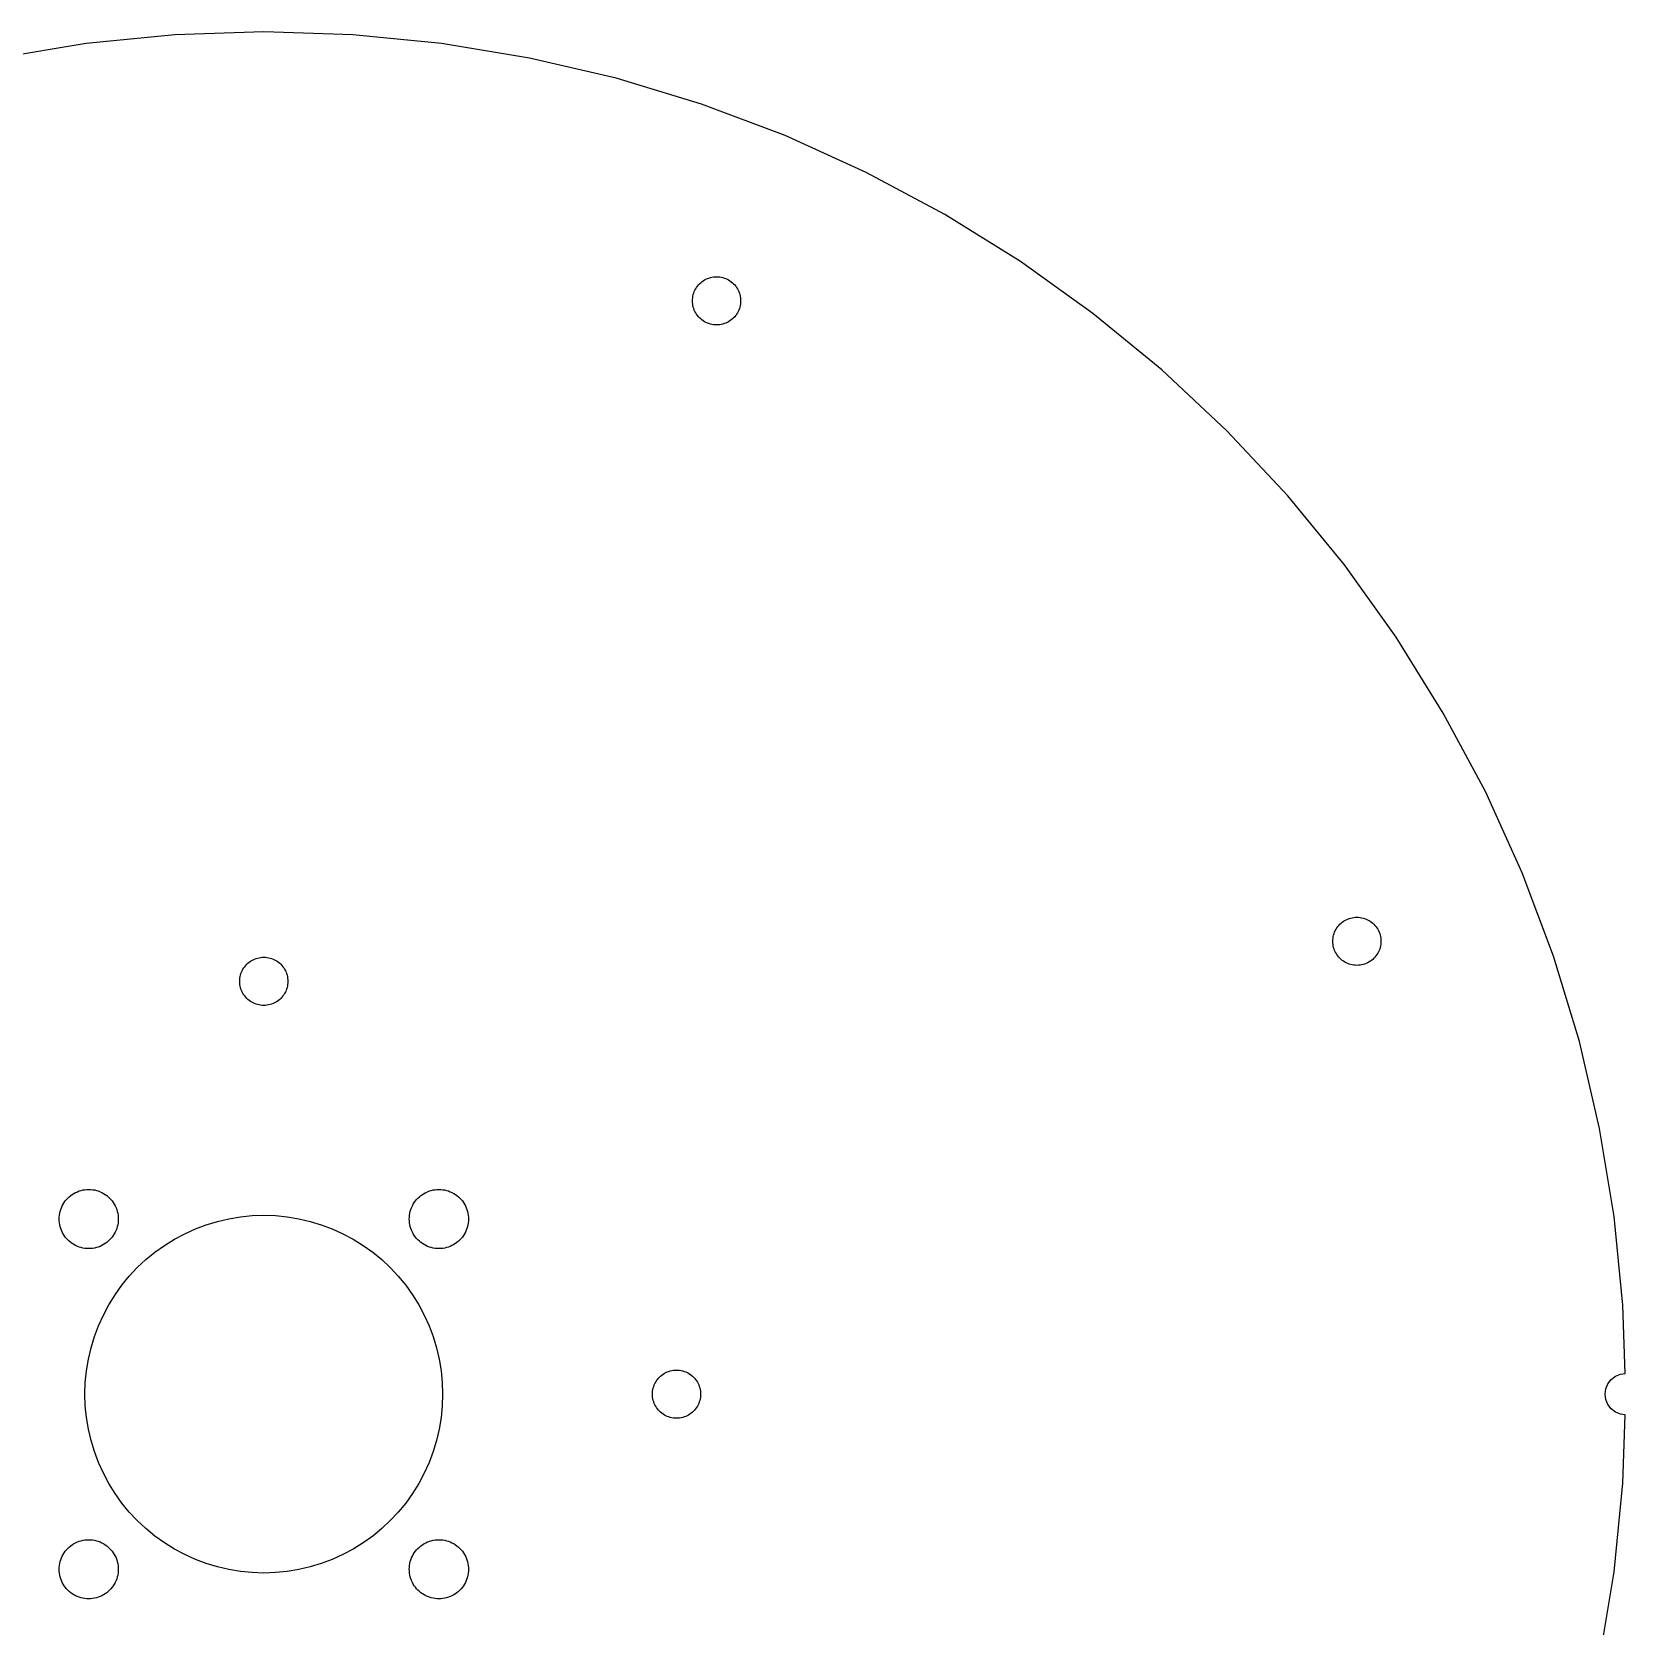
# Model space of a CAD drawing. Header units: metres. Extents: x -99 to 99, y -99 to 99.
# Drawn here: x -16.9 to 99, y -16.9 to 99 of the extents above; entities that cross this region are included whole.
import ezdxf

# ---------------------------------------------------------------- set-up
doc = ezdxf.new("R2010")
doc.units = ezdxf.units.M

msp = doc.modelspace()

# ---------------------------------------------------------------- linework, layer by layer
for p, q in [((-6.4749, 98.788), (-12.9221, 98.153)), ((0, 99), (-6.4749, 98.788)), ((6.4749, 98.788), (0, 99)), ((12.9221, 98.153), (6.4749, 98.788)), ((-12.9221, 98.153), (-19.3139, 97.0977)), ((19.3139, 97.0977), (12.9221, 98.153)), ((25.6231, 95.6266), (19.3139, 97.0977)), ((31.8225, 93.7461), (25.6231, 95.6266)), ((37.8857, 91.4641), (31.8225, 93.7461)), ((43.7866, 88.7904), (37.8857, 91.4641)), ((49.5, 85.7365), (43.7866, 88.7904)), ((55.0014, 82.3155), (49.5, 85.7365)), ((60.2674, 78.542), (55.0014, 82.3155)), ((32.2411, 81.0704), (32.3483, 81.1108)), ((32.3483, 81.1108), (32.4578, 81.144)), ((32.4578, 81.144), (32.5694, 81.17)), ((32.5694, 81.17), (32.6823, 81.1887)), ((32.6823, 81.1887), (32.7963, 81.1999)), ((32.7963, 81.1999), (32.9108, 81.2036)), ((32.9108, 81.2036), (33.0252, 81.1999)), ((33.0252, 81.1999), (33.1392, 81.1887)), ((33.1392, 81.1887), (33.2522, 81.17)), ((33.2522, 81.17), (33.3637, 81.144)), ((33.3637, 81.144), (33.4733, 81.1108)), ((33.4733, 81.1108), (33.5805, 81.0704)), ((31.2204, 79.9066), (31.2536, 80.0161)), ((31.2536, 80.0161), (31.294, 80.1233)), ((31.294, 80.1233), (31.3412, 80.2276)), ((31.3412, 80.2276), (31.3952, 80.3286)), ((31.3952, 80.3286), (31.4557, 80.4259)), ((31.4557, 80.4259), (31.5224, 80.519)), ((31.5224, 80.519), (31.595, 80.6075)), ((31.595, 80.6075), (31.6733, 80.6911)), ((31.6733, 80.6911), (31.7569, 80.7693)), ((31.7569, 80.7693), (31.8454, 80.842)), ((31.8454, 80.842), (31.9385, 80.9087)), ((31.9385, 80.9087), (32.0358, 80.9692)), ((32.0358, 80.9692), (32.1368, 81.0232)), ((32.1368, 81.0232), (32.2411, 81.0704)), ((33.5805, 81.0704), (33.6848, 81.0232)), ((33.6848, 81.0232), (33.7858, 80.9692)), ((33.7858, 80.9692), (33.883, 80.9087)), ((33.883, 80.9087), (33.9761, 80.842)), ((33.9761, 80.842), (34.0646, 80.7693)), ((34.0646, 80.7693), (34.1482, 80.6911)), ((34.1482, 80.6911), (34.2265, 80.6075)), ((34.2265, 80.6075), (34.2991, 80.519)), ((34.2991, 80.519), (34.3658, 80.4259)), ((34.3658, 80.4259), (34.4263, 80.3286)), ((34.4263, 80.3286), (34.4803, 80.2276)), ((34.4803, 80.2276), (34.5276, 80.1233)), ((34.5276, 80.1233), (34.5679, 80.0161)), ((34.5679, 80.0161), (34.6011, 79.9066)), ((31.1608, 79.4536), (31.1645, 79.5681)), ((31.1645, 79.3392), (31.1608, 79.4536)), ((31.1645, 79.5681), (31.1757, 79.6821)), ((31.1757, 79.2252), (31.1645, 79.3392)), ((31.1757, 79.6821), (31.1944, 79.795)), ((31.1944, 79.1122), (31.1757, 79.2252)), ((31.1944, 79.795), (31.2204, 79.9066)), ((31.2204, 79.0007), (31.1944, 79.1122)), ((31.2536, 78.8911), (31.2204, 79.0007)), ((31.294, 78.7839), (31.2536, 78.8911)), ((31.3412, 78.6796), (31.294, 78.7839)), ((34.5276, 78.7839), (34.4803, 78.6796)), ((34.5679, 78.8911), (34.5276, 78.7839)), ((34.6011, 79.0007), (34.5679, 78.8911)), ((34.6011, 79.9066), (34.6271, 79.795)), ((34.6271, 79.1122), (34.6011, 79.0007)), ((34.6271, 79.795), (34.6458, 79.6821)), ((34.6458, 79.2252), (34.6271, 79.1122)), ((34.6458, 79.6821), (34.657, 79.5681)), ((34.657, 79.3392), (34.6458, 79.2252)), ((34.657, 79.5681), (34.6608, 79.4536)), ((34.6608, 79.4536), (34.657, 79.3392)), ((31.3952, 78.5786), (31.3412, 78.6796)), ((31.4557, 78.4814), (31.3952, 78.5786)), ((31.5224, 78.3883), (31.4557, 78.4814)), ((31.595, 78.2998), (31.5224, 78.3883)), ((31.6733, 78.2162), (31.595, 78.2998)), ((31.7569, 78.1379), (31.6733, 78.2162)), ((31.8454, 78.0653), (31.7569, 78.1379)), ((31.9385, 77.9986), (31.8454, 78.0653)), ((32.0358, 77.9381), (31.9385, 77.9986)), ((32.1368, 77.8841), (32.0358, 77.9381)), ((32.2411, 77.8368), (32.1368, 77.8841)), ((32.3483, 77.7965), (32.2411, 77.8368)), ((32.4578, 77.7633), (32.3483, 77.7965)), ((32.5694, 77.7373), (32.4578, 77.7633)), ((32.6823, 77.7186), (32.5694, 77.7373)), ((32.7963, 77.7074), (32.6823, 77.7186)), ((32.9108, 77.7036), (32.7963, 77.7074)), ((33.0252, 77.7074), (32.9108, 77.7036)), ((33.1392, 77.7186), (33.0252, 77.7074)), ((33.2522, 77.7373), (33.1392, 77.7186)), ((33.3637, 77.7633), (33.2522, 77.7373)), ((33.4733, 77.7965), (33.3637, 77.7633)), ((33.5805, 77.8368), (33.4733, 77.7965)), ((33.6848, 77.8841), (33.5805, 77.8368)), ((33.7858, 77.9381), (33.6848, 77.8841)), ((33.883, 77.9986), (33.7858, 77.9381)), ((33.9761, 78.0653), (33.883, 77.9986)), ((34.0646, 78.1379), (33.9761, 78.0653)), ((34.1482, 78.2162), (34.0646, 78.1379)), ((34.2265, 78.2998), (34.1482, 78.2162)), ((34.2991, 78.3883), (34.2265, 78.2998)), ((34.3658, 78.4814), (34.2991, 78.3883)), ((34.4263, 78.5786), (34.3658, 78.4814)), ((34.4803, 78.6796), (34.4263, 78.5786)), ((65.2752, 74.4321), (60.2674, 78.542)), ((70.0036, 70.0036), (65.2752, 74.4321)), ((74.4321, 65.2752), (70.0036, 70.0036)), ((78.542, 60.2674), (74.4321, 65.2752)), ((82.3155, 55.0014), (78.542, 60.2674)), ((85.7365, 49.5), (82.3155, 55.0014)), ((88.7904, 43.7866), (85.7365, 49.5)), ((91.4641, 37.8857), (88.7904, 43.7866)), ((93.7461, 31.8225), (91.4641, 37.8857)), ((77.8368, 33.5805), (77.8841, 33.6848)), ((77.8841, 33.6848), (77.9381, 33.7858)), ((77.9381, 33.7858), (77.9986, 33.883)), ((77.9986, 33.883), (78.0653, 33.9761)), ((78.0653, 33.9761), (78.1379, 34.0646)), ((78.1379, 34.0646), (78.2162, 34.1482)), ((78.2162, 34.1482), (78.2998, 34.2265)), ((78.2998, 34.2265), (78.3883, 34.2991)), ((78.3883, 34.2991), (78.4814, 34.3658)), ((78.4814, 34.3658), (78.5786, 34.4263)), ((78.5786, 34.4263), (78.6796, 34.4803)), ((78.6796, 34.4803), (78.7839, 34.5276)), ((78.7839, 34.5276), (78.8911, 34.5679)), ((78.8911, 34.5679), (79.0007, 34.6011)), ((79.0007, 34.6011), (79.1122, 34.6271)), ((79.1122, 34.6271), (79.2252, 34.6458)), ((79.2252, 34.6458), (79.3392, 34.657)), ((79.3392, 34.657), (79.4536, 34.6608)), ((79.4536, 34.6608), (79.5681, 34.657)), ((79.5681, 34.657), (79.6821, 34.6458)), ((79.6821, 34.6458), (79.795, 34.6271)), ((79.795, 34.6271), (79.9066, 34.6011)), ((79.9066, 34.6011), (80.0161, 34.5679)), ((80.0161, 34.5679), (80.1233, 34.5276)), ((80.1233, 34.5276), (80.2276, 34.4803)), ((80.2276, 34.4803), (80.3286, 34.4263)), ((80.3286, 34.4263), (80.4259, 34.3658)), ((80.4259, 34.3658), (80.519, 34.2991)), ((80.519, 34.2991), (80.6075, 34.2265)), ((80.6075, 34.2265), (80.6911, 34.1482)), ((80.6911, 34.1482), (80.7693, 34.0646)), ((80.7693, 34.0646), (80.842, 33.9761)), ((80.842, 33.9761), (80.9087, 33.883)), ((80.9087, 33.883), (80.9692, 33.7858)), ((80.9692, 33.7858), (81.0232, 33.6848)), ((81.0232, 33.6848), (81.0704, 33.5805)), ((77.7036, 32.9108), (77.7074, 33.0252)), ((77.7074, 32.7963), (77.7036, 32.9108)), ((77.7074, 33.0252), (77.7186, 33.1392)), ((77.7186, 32.6823), (77.7074, 32.7963)), ((77.7186, 33.1392), (77.7373, 33.2522)), ((77.7373, 32.5694), (77.7186, 32.6823)), ((77.7373, 33.2522), (77.7633, 33.3637)), ((77.7633, 32.4578), (77.7373, 32.5694)), ((77.7633, 33.3637), (77.7965, 33.4733)), ((77.7965, 32.3483), (77.7633, 32.4578)), ((77.7965, 33.4733), (77.8368, 33.5805)), ((81.0704, 33.5805), (81.1108, 33.4733)), ((81.1108, 33.4733), (81.144, 33.3637)), ((81.144, 32.4578), (81.1108, 32.3483)), ((81.144, 33.3637), (81.17, 33.2522)), ((81.17, 32.5694), (81.144, 32.4578)), ((81.17, 33.2522), (81.1887, 33.1392)), ((81.1887, 32.6823), (81.17, 32.5694)), ((81.1887, 33.1392), (81.1999, 33.0252)), ((81.1999, 32.7963), (81.1887, 32.6823)), ((81.1999, 33.0252), (81.2036, 32.9108)), ((81.2036, 32.9108), (81.1999, 32.7963)), ((-1.23743, 31.2374), (-1.15385, 31.3157)), ((-1.15385, 31.3157), (-1.06532, 31.3884)), ((-1.06532, 31.3884), (-0.972244, 31.4551)), ((-0.972244, 31.4551), (-0.875, 31.5155)), ((-0.875, 31.5155), (-0.774002, 31.5695)), ((-0.774002, 31.5695), (-0.669693, 31.6168)), ((-0.669693, 31.6168), (-0.562515, 31.6571)), ((-0.562515, 31.6571), (-0.452927, 31.6904)), ((-0.452927, 31.6904), (-0.3414, 31.7164)), ((-0.3414, 31.7164), (-0.228409, 31.735)), ((-0.228409, 31.735), (-0.114441, 31.7462)), ((-0.114441, 31.7462), (0, 31.75)), ((0, 31.75), (0.114441, 31.7462)), ((0.114441, 31.7462), (0.228409, 31.735)), ((0.228409, 31.735), (0.3414, 31.7164)), ((0.3414, 31.7164), (0.452927, 31.6904)), ((0.452927, 31.6904), (0.562515, 31.6571)), ((0.562515, 31.6571), (0.669693, 31.6168)), ((0.669693, 31.6168), (0.774002, 31.5695)), ((0.774002, 31.5695), (0.875, 31.5155)), ((0.875, 31.5155), (0.972244, 31.4551)), ((0.972244, 31.4551), (1.06532, 31.3884)), ((1.06532, 31.3884), (1.15385, 31.3157)), ((1.15385, 31.3157), (1.23743, 31.2374)), ((77.8368, 32.2411), (77.7965, 32.3483)), ((77.8841, 32.1368), (77.8368, 32.2411)), ((77.9381, 32.0358), (77.8841, 32.1368)), ((77.9986, 31.9385), (77.9381, 32.0358)), ((78.0653, 31.8454), (77.9986, 31.9385)), ((78.1379, 31.7569), (78.0653, 31.8454)), ((78.2162, 31.6733), (78.1379, 31.7569)), ((78.2998, 31.595), (78.2162, 31.6733)), ((78.3883, 31.5224), (78.2998, 31.595)), ((78.4814, 31.4557), (78.3883, 31.5224)), ((78.5786, 31.3952), (78.4814, 31.4557)), ((78.6796, 31.3412), (78.5786, 31.3952)), ((78.7839, 31.294), (78.6796, 31.3412)), ((78.8911, 31.2536), (78.7839, 31.294)), ((80.1233, 31.294), (80.0161, 31.2536)), ((80.2276, 31.3412), (80.1233, 31.294)), ((80.3286, 31.3952), (80.2276, 31.3412)), ((80.4259, 31.4557), (80.3286, 31.3952)), ((80.519, 31.5224), (80.4259, 31.4557)), ((80.6075, 31.595), (80.519, 31.5224)), ((80.6911, 31.6733), (80.6075, 31.595)), ((80.7693, 31.7569), (80.6911, 31.6733)), ((80.842, 31.8454), (80.7693, 31.7569)), ((80.9087, 31.9385), (80.842, 31.8454)), ((80.9692, 32.0358), (80.9087, 31.9385)), ((81.0232, 32.1368), (80.9692, 32.0358)), ((81.0704, 32.2411), (81.0232, 32.1368)), ((81.1108, 32.3483), (81.0704, 32.2411)), ((95.6266, 25.6231), (93.7461, 31.8225)), ((-1.74625, 30.1144), (-1.73502, 30.2284)), ((-1.73502, 30.2284), (-1.71637, 30.3414)), ((-1.71637, 30.3414), (-1.69037, 30.4529)), ((-1.69037, 30.4529), (-1.65712, 30.5625)), ((-1.65712, 30.5625), (-1.61678, 30.6697)), ((-1.61678, 30.6697), (-1.56952, 30.774)), ((-1.56952, 30.774), (-1.51553, 30.875)), ((-1.51553, 30.875), (-1.45506, 30.9722)), ((-1.45506, 30.9722), (-1.38837, 31.0653)), ((-1.38837, 31.0653), (-1.31572, 31.1539)), ((-1.31572, 31.1539), (-1.23743, 31.2374)), ((1.23743, 31.2374), (1.31572, 31.1539)), ((1.31572, 31.1539), (1.38837, 31.0653)), ((1.38837, 31.0653), (1.45506, 30.9722)), ((1.45506, 30.9722), (1.51553, 30.875)), ((1.51553, 30.875), (1.56952, 30.774)), ((1.56952, 30.774), (1.61678, 30.6697)), ((1.61678, 30.6697), (1.65712, 30.5625)), ((1.65712, 30.5625), (1.69037, 30.4529)), ((1.69037, 30.4529), (1.71637, 30.3414)), ((1.71637, 30.3414), (1.73502, 30.2284)), ((1.73502, 30.2284), (1.74625, 30.1144)), ((79.0007, 31.2204), (78.8911, 31.2536)), ((79.1122, 31.1944), (79.0007, 31.2204)), ((79.2252, 31.1757), (79.1122, 31.1944)), ((79.3392, 31.1645), (79.2252, 31.1757)), ((79.4536, 31.1608), (79.3392, 31.1645)), ((79.5681, 31.1645), (79.4536, 31.1608)), ((79.6821, 31.1757), (79.5681, 31.1645)), ((79.795, 31.1944), (79.6821, 31.1757)), ((79.9066, 31.2204), (79.795, 31.1944)), ((80.0161, 31.2536), (79.9066, 31.2204)), ((-1.75, 30), (-1.74625, 30.1144)), ((-1.74625, 29.8855), (-1.75, 30)), ((-1.73502, 29.7716), (-1.74625, 29.8855)), ((-1.71637, 29.6586), (-1.73502, 29.7716)), ((-1.69037, 29.5471), (-1.71637, 29.6586)), ((-1.65712, 29.4375), (-1.69037, 29.5471)), ((-1.61678, 29.3303), (-1.65712, 29.4375)), ((-1.56952, 29.226), (-1.61678, 29.3303)), ((-1.51553, 29.125), (-1.56952, 29.226)), ((-1.45506, 29.0277), (-1.51553, 29.125)), ((-1.38837, 28.9347), (-1.45506, 29.0277)), ((1.45506, 29.0277), (1.38837, 28.9347)), ((1.51553, 29.125), (1.45506, 29.0277)), ((1.56952, 29.226), (1.51553, 29.125)), ((1.61678, 29.3303), (1.56952, 29.226)), ((1.65712, 29.4375), (1.61678, 29.3303)), ((1.69037, 29.5471), (1.65712, 29.4375)), ((1.71637, 29.6586), (1.69037, 29.5471)), ((1.73502, 29.7716), (1.71637, 29.6586)), ((1.74625, 29.8855), (1.73502, 29.7716)), ((1.74625, 30.1144), (1.75, 30)), ((1.75, 30), (1.74625, 29.8855)), ((-1.31572, 28.8461), (-1.38837, 28.9347)), ((-1.23743, 28.7626), (-1.31572, 28.8461)), ((-1.15385, 28.6843), (-1.23743, 28.7626)), ((-1.06532, 28.6116), (-1.15385, 28.6843)), ((-0.972244, 28.5449), (-1.06532, 28.6116)), ((-0.875, 28.4845), (-0.972244, 28.5449)), ((-0.774002, 28.4305), (-0.875, 28.4845)), ((-0.669693, 28.3832), (-0.774002, 28.4305)), ((-0.562515, 28.3429), (-0.669693, 28.3832)), ((-0.452927, 28.3096), (-0.562515, 28.3429)), ((-0.3414, 28.2836), (-0.452927, 28.3096)), ((-0.228409, 28.265), (-0.3414, 28.2836)), ((-0.114441, 28.2537), (-0.228409, 28.265)), ((0, 28.25), (-0.114441, 28.2537)), ((0.114441, 28.2537), (0, 28.25)), ((0.228409, 28.265), (0.114441, 28.2537)), ((0.3414, 28.2836), (0.228409, 28.265)), ((0.452927, 28.3096), (0.3414, 28.2836)), ((0.562515, 28.3429), (0.452927, 28.3096)), ((0.669693, 28.3832), (0.562515, 28.3429)), ((0.774002, 28.4305), (0.669693, 28.3832)), ((0.875, 28.4845), (0.774002, 28.4305)), ((0.972244, 28.5449), (0.875, 28.4845)), ((1.06532, 28.6116), (0.972244, 28.5449)), ((1.15385, 28.6843), (1.06532, 28.6116)), ((1.23743, 28.7626), (1.15385, 28.6843)), ((1.31572, 28.8461), (1.23743, 28.7626)), ((1.38837, 28.9347), (1.31572, 28.8461)), ((97.0977, 19.3139), (95.6266, 25.6231)), ((98.153, 12.9221), (97.0977, 19.3139)), ((-14.5899, 13.8029), (-14.5156, 13.9224)), ((-14.5156, 13.9224), (-14.4336, 14.0368)), ((-14.4336, 14.0368), (-14.3444, 14.1455)), ((-14.3444, 14.1455), (-14.2482, 14.2482)), ((-14.2482, 14.2482), (-14.1455, 14.3444)), ((-14.1455, 14.3444), (-14.0368, 14.4336)), ((-14.0368, 14.4336), (-13.9224, 14.5156)), ((-13.9224, 14.5156), (-13.8029, 14.5899)), ((-13.8029, 14.5899), (-13.6788, 14.6562)), ((-13.6788, 14.6562), (-13.5507, 14.7142)), ((-13.5507, 14.7142), (-13.419, 14.7638)), ((-13.419, 14.7638), (-13.2844, 14.8047)), ((-13.2844, 14.8047), (-13.1474, 14.8366)), ((-13.1474, 14.8366), (-13.0085, 14.8595)), ((-13.0085, 14.8595), (-12.8685, 14.8733)), ((-12.8685, 14.8733), (-12.7279, 14.8779)), ((-12.7279, 14.8779), (-12.5873, 14.8733)), ((-12.5873, 14.8733), (-12.4473, 14.8595)), ((-12.4473, 14.8595), (-12.3085, 14.8366)), ((-12.3085, 14.8366), (-12.1714, 14.8047)), ((-12.1714, 14.8047), (-12.0368, 14.7638)), ((-12.0368, 14.7638), (-11.9052, 14.7142)), ((-11.9052, 14.7142), (-11.777, 14.6562)), ((-11.777, 14.6562), (-11.6529, 14.5899)), ((-11.6529, 14.5899), (-11.5334, 14.5156)), ((-11.5334, 14.5156), (-11.4191, 14.4336)), ((-11.4191, 14.4336), (-11.3103, 14.3444)), ((-11.3103, 14.3444), (-11.2076, 14.2482)), ((-11.2076, 14.2482), (-11.1115, 14.1455)), ((-11.1115, 14.1455), (-11.0222, 14.0368)), ((-11.0222, 14.0368), (-10.9403, 13.9224)), ((-10.9403, 13.9224), (-10.866, 13.8029)), ((10.866, 13.8029), (10.9403, 13.9224)), ((10.9403, 13.9224), (11.0222, 14.0368)), ((11.0222, 14.0368), (11.1115, 14.1455)), ((11.1115, 14.1455), (11.2076, 14.2482)), ((11.2076, 14.2482), (11.3103, 14.3444)), ((11.3103, 14.3444), (11.4191, 14.4336)), ((11.4191, 14.4336), (11.5334, 14.5156)), ((11.5334, 14.5156), (11.6529, 14.5899)), ((11.6529, 14.5899), (11.777, 14.6562)), ((11.777, 14.6562), (11.9052, 14.7142)), ((11.9052, 14.7142), (12.0368, 14.7638)), ((12.0368, 14.7638), (12.1714, 14.8047)), ((12.1714, 14.8047), (12.3085, 14.8366)), ((12.3085, 14.8366), (12.4473, 14.8595)), ((12.4473, 14.8595), (12.5873, 14.8733)), ((12.5873, 14.8733), (12.7279, 14.8779)), ((12.7279, 14.8779), (12.8685, 14.8733)), ((12.8685, 14.8733), (13.0085, 14.8595)), ((13.0085, 14.8595), (13.1474, 14.8366)), ((13.1474, 14.8366), (13.2844, 14.8047)), ((13.2844, 14.8047), (13.419, 14.7638)), ((13.419, 14.7638), (13.5507, 14.7142)), ((13.5507, 14.7142), (13.6788, 14.6562)), ((13.6788, 14.6562), (13.8029, 14.5899)), ((13.8029, 14.5899), (13.9224, 14.5156)), ((13.9224, 14.5156), (14.0368, 14.4336)), ((14.0368, 14.4336), (14.1455, 14.3444)), ((14.1455, 14.3444), (14.2482, 14.2482)), ((14.2482, 14.2482), (14.3444, 14.1455)), ((14.3444, 14.1455), (14.4336, 14.0368)), ((14.4336, 14.0368), (14.5156, 13.9224)), ((14.5156, 13.9224), (14.5899, 13.8029)), ((-14.8779, 12.7279), (-14.8733, 12.8685)), ((-14.8733, 12.8685), (-14.8595, 13.0085)), ((-14.8595, 13.0085), (-14.8366, 13.1474)), ((-14.8366, 13.1474), (-14.8047, 13.2844)), ((-14.8047, 13.2844), (-14.7638, 13.419)), ((-14.7638, 13.419), (-14.7142, 13.5507)), ((-14.7142, 13.5507), (-14.6562, 13.6788)), ((-14.6562, 13.6788), (-14.5899, 13.8029)), ((-10.866, 13.8029), (-10.7996, 13.6788)), ((-10.7996, 13.6788), (-10.7416, 13.5507)), ((-10.7416, 13.5507), (-10.692, 13.419)), ((-10.692, 13.419), (-10.6512, 13.2844)), ((-10.6512, 13.2844), (-10.6192, 13.1474)), ((-10.6192, 13.1474), (-10.5963, 13.0085)), ((-10.5963, 13.0085), (-10.5825, 12.8685)), ((-10.5825, 12.8685), (-10.5779, 12.7279)), ((-3.36464, 12.557), (-2.53616, 12.7502)), ((-2.53616, 12.7502), (-1.69684, 12.8888)), ((-1.69684, 12.8888), (-0.850235, 12.9722)), ((-0.850235, 12.9722), (0, 13)), ((0, 13), (0.850235, 12.9722)), ((0.850235, 12.9722), (1.69684, 12.8888)), ((1.69684, 12.8888), (2.53616, 12.7502)), ((2.53616, 12.7502), (3.36464, 12.557)), ((10.5779, 12.7279), (10.5825, 12.8685)), ((10.5825, 12.8685), (10.5963, 13.0085)), ((10.5963, 13.0085), (10.6192, 13.1474)), ((10.6192, 13.1474), (10.6512, 13.2844)), ((10.6512, 13.2844), (10.692, 13.419)), ((10.692, 13.419), (10.7416, 13.5507)), ((10.7416, 13.5507), (10.7996, 13.6788)), ((10.7996, 13.6788), (10.866, 13.8029)), ((14.5899, 13.8029), (14.6562, 13.6788)), ((14.6562, 13.6788), (14.7142, 13.5507)), ((14.7142, 13.5507), (14.7638, 13.419)), ((14.7638, 13.419), (14.8047, 13.2844)), ((14.8047, 13.2844), (14.8366, 13.1474)), ((14.8366, 13.1474), (14.8595, 13.0085)), ((14.8595, 13.0085), (14.8733, 12.8685)), ((14.8733, 12.8685), (14.8779, 12.7279)), ((98.788, 6.4749), (98.153, 12.9221)), ((-14.8733, 12.5873), (-14.8779, 12.7279)), ((-14.8595, 12.4473), (-14.8733, 12.5873)), ((-14.8366, 12.3085), (-14.8595, 12.4473)), ((-14.8047, 12.1714), (-14.8366, 12.3085)), ((-14.7638, 12.0368), (-14.8047, 12.1714)), ((-14.7142, 11.9052), (-14.7638, 12.0368)), ((-14.6562, 11.777), (-14.7142, 11.9052)), ((-14.5899, 11.6529), (-14.6562, 11.777)), ((-14.5156, 11.5334), (-14.5899, 11.6529)), ((-10.866, 11.6529), (-10.9403, 11.5334)), ((-10.7996, 11.777), (-10.866, 11.6529)), ((-10.7416, 11.9052), (-10.7996, 11.777)), ((-10.692, 12.0368), (-10.7416, 11.9052)), ((-10.6512, 12.1714), (-10.692, 12.0368)), ((-10.6192, 12.3085), (-10.6512, 12.1714)), ((-10.5963, 12.4473), (-10.6192, 12.3085)), ((-10.5825, 12.5873), (-10.5963, 12.4473)), ((-10.5779, 12.7279), (-10.5825, 12.5873)), ((-6.5, 11.2583), (-5.74974, 11.6593)), ((-5.74974, 11.6593), (-4.97488, 12.0104)), ((-4.97488, 12.0104), (-4.17871, 12.3101)), ((-4.17871, 12.3101), (-3.36464, 12.557)), ((3.36464, 12.557), (4.17871, 12.3101)), ((4.17871, 12.3101), (4.97488, 12.0104)), ((4.97488, 12.0104), (5.74974, 11.6593)), ((5.74974, 11.6593), (6.5, 11.2583)), ((10.5825, 12.5873), (10.5779, 12.7279)), ((10.5963, 12.4473), (10.5825, 12.5873)), ((10.6192, 12.3085), (10.5963, 12.4473)), ((10.6512, 12.1714), (10.6192, 12.3085)), ((10.692, 12.0368), (10.6512, 12.1714)), ((10.7416, 11.9052), (10.692, 12.0368)), ((10.7996, 11.777), (10.7416, 11.9052)), ((10.866, 11.6529), (10.7996, 11.777)), ((10.9403, 11.5334), (10.866, 11.6529)), ((14.5899, 11.6529), (14.5156, 11.5334)), ((14.6562, 11.777), (14.5899, 11.6529)), ((14.7142, 11.9052), (14.6562, 11.777)), ((14.7638, 12.0368), (14.7142, 11.9052)), ((14.8047, 12.1714), (14.7638, 12.0368)), ((14.8366, 12.3085), (14.8047, 12.1714)), ((14.8595, 12.4473), (14.8366, 12.3085)), ((14.8733, 12.5873), (14.8595, 12.4473)), ((14.8779, 12.7279), (14.8733, 12.5873)), ((-14.4336, 11.4191), (-14.5156, 11.5334)), ((-14.3444, 11.3103), (-14.4336, 11.4191)), ((-14.2482, 11.2076), (-14.3444, 11.3103)), ((-14.1455, 11.1115), (-14.2482, 11.2076)), ((-14.0368, 11.0222), (-14.1455, 11.1115)), ((-13.9224, 10.9403), (-14.0368, 11.0222)), ((-13.8029, 10.866), (-13.9224, 10.9403)), ((-13.6788, 10.7996), (-13.8029, 10.866)), ((-13.5507, 10.7416), (-13.6788, 10.7996)), ((-13.419, 10.692), (-13.5507, 10.7416)), ((-13.2844, 10.6512), (-13.419, 10.692)), ((-13.1474, 10.6192), (-13.2844, 10.6512)), ((-13.0085, 10.5963), (-13.1474, 10.6192)), ((-12.8685, 10.5825), (-13.0085, 10.5963)), ((-12.7279, 10.5779), (-12.8685, 10.5825)), ((-12.5873, 10.5825), (-12.7279, 10.5779)), ((-12.4473, 10.5963), (-12.5873, 10.5825)), ((-12.3085, 10.6192), (-12.4473, 10.5963)), ((-12.1714, 10.6512), (-12.3085, 10.6192)), ((-12.0368, 10.692), (-12.1714, 10.6512)), ((-11.9052, 10.7416), (-12.0368, 10.692)), ((-11.777, 10.7996), (-11.9052, 10.7416)), ((-11.6529, 10.866), (-11.777, 10.7996)), ((-11.5334, 10.9403), (-11.6529, 10.866)), ((-11.4191, 11.0222), (-11.5334, 10.9403)), ((-11.3103, 11.1115), (-11.4191, 11.0222)), ((-11.2076, 11.2076), (-11.3103, 11.1115)), ((-11.1115, 11.3103), (-11.2076, 11.2076)), ((-11.0222, 11.4191), (-11.1115, 11.3103)), ((-10.9403, 11.5334), (-11.0222, 11.4191)), ((-7.91389, 10.3136), (-7.22241, 10.8091)), ((-7.22241, 10.8091), (-6.5, 11.2583)), ((6.5, 11.2583), (7.22241, 10.8091)), ((7.22241, 10.8091), (7.91389, 10.3136)), ((11.0222, 11.4191), (10.9403, 11.5334)), ((11.1115, 11.3103), (11.0222, 11.4191)), ((11.2076, 11.2076), (11.1115, 11.3103)), ((11.3103, 11.1115), (11.2076, 11.2076)), ((11.4191, 11.0222), (11.3103, 11.1115)), ((11.5334, 10.9403), (11.4191, 11.0222)), ((11.6529, 10.866), (11.5334, 10.9403)), ((11.777, 10.7996), (11.6529, 10.866)), ((11.9052, 10.7416), (11.777, 10.7996)), ((12.0368, 10.692), (11.9052, 10.7416)), ((12.1714, 10.6512), (12.0368, 10.692)), ((12.3085, 10.6192), (12.1714, 10.6512)), ((12.4473, 10.5963), (12.3085, 10.6192)), ((12.5873, 10.5825), (12.4473, 10.5963)), ((12.7279, 10.5779), (12.5873, 10.5825)), ((12.8685, 10.5825), (12.7279, 10.5779)), ((13.0085, 10.5963), (12.8685, 10.5825)), ((13.1474, 10.6192), (13.0085, 10.5963)), ((13.2844, 10.6512), (13.1474, 10.6192)), ((13.419, 10.692), (13.2844, 10.6512)), ((13.5507, 10.7416), (13.419, 10.692)), ((13.6788, 10.7996), (13.5507, 10.7416)), ((13.8029, 10.866), (13.6788, 10.7996)), ((13.9224, 10.9403), (13.8029, 10.866)), ((14.0368, 11.0222), (13.9224, 10.9403)), ((14.1455, 11.1115), (14.0368, 11.0222)), ((14.2482, 11.2076), (14.1455, 11.1115)), ((14.3444, 11.3103), (14.2482, 11.2076)), ((14.4336, 11.4191), (14.3444, 11.3103)), ((14.5156, 11.5334), (14.4336, 11.4191)), ((-9.19238, 9.19238), (-8.57149, 9.77391)), ((-8.57149, 9.77391), (-7.91389, 10.3136)), ((7.91389, 10.3136), (8.57149, 9.77391)), ((8.57149, 9.77391), (9.19238, 9.19238)), ((-10.3136, 7.91389), (-9.77391, 8.57149)), ((-9.77391, 8.57149), (-9.19238, 9.19238)), ((9.19238, 9.19238), (9.77391, 8.57149)), ((9.77391, 8.57149), (10.3136, 7.91389)), ((-11.2583, 6.5), (-10.8091, 7.22241)), ((-10.8091, 7.22241), (-10.3136, 7.91389)), ((10.3136, 7.91389), (10.8091, 7.22241)), ((10.8091, 7.22241), (11.2583, 6.5)), ((-11.6593, 5.74974), (-11.2583, 6.5)), ((11.2583, 6.5), (11.6593, 5.74974)), ((98.9511, 1.49356), (98.788, 6.4749)), ((-12.3101, 4.17871), (-12.0104, 4.97488)), ((-12.0104, 4.97488), (-11.6593, 5.74974)), ((11.6593, 5.74974), (12.0104, 4.97488)), ((12.0104, 4.97488), (12.3101, 4.17871)), ((-12.557, 3.36464), (-12.3101, 4.17871)), ((12.3101, 4.17871), (12.557, 3.36464)), ((-12.8888, 1.69684), (-12.7502, 2.53616)), ((-12.7502, 2.53616), (-12.557, 3.36464)), ((12.557, 3.36464), (12.7502, 2.53616)), ((12.7502, 2.53616), (12.8888, 1.69684)), ((-12.9722, 0.850235), (-12.8888, 1.69684)), ((12.8888, 1.69684), (12.9722, 0.850235)), ((28.6843, 1.15385), (28.7626, 1.23743)), ((28.7626, 1.23743), (28.8461, 1.31572)), ((28.8461, 1.31572), (28.9347, 1.38837)), ((28.9347, 1.38837), (29.0277, 1.45506)), ((29.0277, 1.45506), (29.125, 1.51553)), ((29.125, 1.51553), (29.226, 1.56952)), ((29.226, 1.56952), (29.3303, 1.61678)), ((29.3303, 1.61678), (29.4375, 1.65712)), ((29.4375, 1.65712), (29.5471, 1.69037)), ((29.5471, 1.69037), (29.6586, 1.71637)), ((29.6586, 1.71637), (29.7716, 1.73502)), ((29.7716, 1.73502), (29.8855, 1.74625)), ((29.8855, 1.74625), (30, 1.75)), ((30, 1.75), (30.1144, 1.74625)), ((30.1144, 1.74625), (30.2284, 1.73502)), ((30.2284, 1.73502), (30.3414, 1.71637)), ((30.3414, 1.71637), (30.4529, 1.69037)), ((30.4529, 1.69037), (30.5625, 1.65712)), ((30.5625, 1.65712), (30.6697, 1.61678)), ((30.6697, 1.61678), (30.774, 1.56952)), ((30.774, 1.56952), (30.875, 1.51553)), ((30.875, 1.51553), (30.9722, 1.45506)), ((30.9722, 1.45506), (31.0653, 1.38837)), ((31.0653, 1.38837), (31.1539, 1.31572)), ((31.1539, 1.31572), (31.2374, 1.23743)), ((31.2374, 1.23743), (31.3157, 1.15385)), ((97.9393, 1.06065), (98.25, 1.29903)), ((98.25, 1.29903), (98.6118, 1.44888)), ((98.6118, 1.44888), (98.9511, 1.49356)), ((-13, 0), (-12.9722, 0.850235)), ((-12.9722, -0.850235), (-13, 0)), ((12.9722, 0.850235), (13, 0)), ((13, 0), (12.9722, -0.850235)), ((28.25, 0), (28.2537, 0.114441)), ((28.2537, -0.114441), (28.25, 0)), ((28.2537, 0.114441), (28.265, 0.228409)), ((28.265, 0.228409), (28.2836, 0.3414)), ((28.2836, 0.3414), (28.3096, 0.452927)), ((28.3096, 0.452927), (28.3429, 0.562515)), ((28.3429, 0.562515), (28.3832, 0.669693)), ((28.3832, 0.669693), (28.4305, 0.774002)), ((28.4305, 0.774002), (28.4845, 0.875)), ((28.4845, 0.875), (28.5449, 0.972244)), ((28.5449, 0.972244), (28.6116, 1.06532)), ((28.6116, 1.06532), (28.6843, 1.15385)), ((31.3157, 1.15385), (31.3884, 1.06532)), ((31.3884, 1.06532), (31.4551, 0.972244)), ((31.4551, 0.972244), (31.5155, 0.875)), ((31.5155, 0.875), (31.5695, 0.774002)), ((31.5695, 0.774002), (31.6168, 0.669693)), ((31.6168, 0.669693), (31.6571, 0.562515)), ((31.6571, 0.562515), (31.6904, 0.452927)), ((31.6904, 0.452927), (31.7164, 0.3414)), ((31.7164, 0.3414), (31.735, 0.228409)), ((31.735, 0.228409), (31.7462, 0.114441)), ((31.7462, 0.114441), (31.75, 0)), ((31.75, 0), (31.7462, -0.114441)), ((97.5, 0), (97.5511, 0.388214)), ((97.5511, -0.388214), (97.5, 0)), ((97.5511, 0.388214), (97.701, 0.75)), ((97.701, 0.75), (97.9393, 1.06065)), ((-12.8888, -1.69684), (-12.9722, -0.850235)), ((12.9722, -0.850235), (12.8888, -1.69684)), ((28.265, -0.228409), (28.2537, -0.114441)), ((28.2836, -0.3414), (28.265, -0.228409)), ((28.3096, -0.452927), (28.2836, -0.3414)), ((28.3429, -0.562515), (28.3096, -0.452927)), ((28.3832, -0.669693), (28.3429, -0.562515)), ((28.4305, -0.774002), (28.3832, -0.669693)), ((28.4845, -0.875), (28.4305, -0.774002)), ((28.5449, -0.972244), (28.4845, -0.875)), ((28.6116, -1.06532), (28.5449, -0.972244)), ((28.6843, -1.15385), (28.6116, -1.06532)), ((28.7626, -1.23743), (28.6843, -1.15385)), ((31.3157, -1.15385), (31.2374, -1.23743)), ((31.3884, -1.06532), (31.3157, -1.15385)), ((31.4551, -0.972244), (31.3884, -1.06532)), ((31.5155, -0.875), (31.4551, -0.972244)), ((31.5695, -0.774002), (31.5155, -0.875)), ((31.6168, -0.669693), (31.5695, -0.774002)), ((31.6571, -0.562515), (31.6168, -0.669693)), ((31.6904, -0.452927), (31.6571, -0.562515)), ((31.7164, -0.3414), (31.6904, -0.452927)), ((31.735, -0.228409), (31.7164, -0.3414)), ((31.7462, -0.114441), (31.735, -0.228409)), ((97.701, -0.75), (97.5511, -0.388214)), ((97.9393, -1.06065), (97.701, -0.75)), ((98.25, -1.29903), (97.9393, -1.06065)), ((-12.7502, -2.53616), (-12.8888, -1.69684)), ((12.8888, -1.69684), (12.7502, -2.53616)), ((28.8461, -1.31572), (28.7626, -1.23743)), ((28.9347, -1.38837), (28.8461, -1.31572)), ((29.0277, -1.45506), (28.9347, -1.38837)), ((29.125, -1.51553), (29.0277, -1.45506)), ((29.226, -1.56952), (29.125, -1.51553)), ((29.3303, -1.61678), (29.226, -1.56952)), ((29.4375, -1.65712), (29.3303, -1.61678)), ((29.5471, -1.69037), (29.4375, -1.65712)), ((29.6586, -1.71637), (29.5471, -1.69037)), ((29.7716, -1.73502), (29.6586, -1.71637)), ((29.8855, -1.74625), (29.7716, -1.73502)), ((30, -1.75), (29.8855, -1.74625)), ((30.1144, -1.74625), (30, -1.75)), ((30.2284, -1.73502), (30.1144, -1.74625)), ((30.3414, -1.71637), (30.2284, -1.73502)), ((30.4529, -1.69037), (30.3414, -1.71637)), ((30.5625, -1.65712), (30.4529, -1.69037)), ((30.6697, -1.61678), (30.5625, -1.65712)), ((30.774, -1.56952), (30.6697, -1.61678)), ((30.875, -1.51553), (30.774, -1.56952)), ((30.9722, -1.45506), (30.875, -1.51553)), ((31.0653, -1.38837), (30.9722, -1.45506)), ((31.1539, -1.31572), (31.0653, -1.38837)), ((31.2374, -1.23743), (31.1539, -1.31572)), ((98.6118, -1.44888), (98.25, -1.29903)), ((98.9511, -1.49356), (98.6118, -1.44888)), ((98.788, -6.4749), (98.9511, -1.49356)), ((-12.557, -3.36464), (-12.7502, -2.53616)), ((-12.3101, -4.17871), (-12.557, -3.36464)), ((12.557, -3.36464), (12.3101, -4.17871)), ((12.7502, -2.53616), (12.557, -3.36464)), ((-12.0104, -4.97488), (-12.3101, -4.17871)), ((12.3101, -4.17871), (12.0104, -4.97488)), ((-11.6593, -5.74974), (-12.0104, -4.97488)), ((-11.2583, -6.5), (-11.6593, -5.74974)), ((11.6593, -5.74974), (11.2583, -6.5)), ((12.0104, -4.97488), (11.6593, -5.74974)), ((-10.8091, -7.22241), (-11.2583, -6.5)), ((11.2583, -6.5), (10.8091, -7.22241)), ((98.153, -12.9221), (98.788, -6.4749)), ((-10.3136, -7.91389), (-10.8091, -7.22241)), ((-9.77391, -8.57149), (-10.3136, -7.91389)), ((10.3136, -7.91389), (9.77391, -8.57149)), ((10.8091, -7.22241), (10.3136, -7.91389)), ((-9.19238, -9.19238), (-9.77391, -8.57149)), ((-8.57149, -9.77391), (-9.19238, -9.19238)), ((9.19238, -9.19238), (8.57149, -9.77391)), ((9.77391, -8.57149), (9.19238, -9.19238)), ((-7.91389, -10.3136), (-8.57149, -9.77391)), ((-7.22241, -10.8091), (-7.91389, -10.3136)), ((7.91389, -10.3136), (7.22241, -10.8091)), ((8.57149, -9.77391), (7.91389, -10.3136)), ((-14.5899, -11.6529), (-14.5156, -11.5334)), ((-14.5156, -11.5334), (-14.4336, -11.4191)), ((-14.4336, -11.4191), (-14.3444, -11.3103)), ((-14.3444, -11.3103), (-14.2482, -11.2076)), ((-14.2482, -11.2076), (-14.1455, -11.1115)), ((-14.1455, -11.1115), (-14.0368, -11.0222)), ((-14.0368, -11.0222), (-13.9224, -10.9403)), ((-13.9224, -10.9403), (-13.8029, -10.866)), ((-13.8029, -10.866), (-13.6788, -10.7996)), ((-13.6788, -10.7996), (-13.5507, -10.7416)), ((-13.5507, -10.7416), (-13.419, -10.692)), ((-13.419, -10.692), (-13.2844, -10.6512)), ((-13.2844, -10.6512), (-13.1474, -10.6192)), ((-13.1474, -10.6192), (-13.0085, -10.5963)), ((-13.0085, -10.5963), (-12.8685, -10.5825)), ((-12.8685, -10.5825), (-12.7279, -10.5779)), ((-12.7279, -10.5779), (-12.5873, -10.5825)), ((-12.5873, -10.5825), (-12.4473, -10.5963)), ((-12.4473, -10.5963), (-12.3085, -10.6192)), ((-12.3085, -10.6192), (-12.1714, -10.6512)), ((-12.1714, -10.6512), (-12.0368, -10.692)), ((-12.0368, -10.692), (-11.9052, -10.7416)), ((-11.9052, -10.7416), (-11.777, -10.7996)), ((-11.777, -10.7996), (-11.6529, -10.866)), ((-11.6529, -10.866), (-11.5334, -10.9403)), ((-11.5334, -10.9403), (-11.4191, -11.0222)), ((-11.4191, -11.0222), (-11.3103, -11.1115)), ((-11.3103, -11.1115), (-11.2076, -11.2076)), ((-11.2076, -11.2076), (-11.1115, -11.3103)), ((-11.1115, -11.3103), (-11.0222, -11.4191)), ((-11.0222, -11.4191), (-10.9403, -11.5334)), ((-10.9403, -11.5334), (-10.866, -11.6529)), ((-6.5, -11.2583), (-7.22241, -10.8091)), ((-5.74974, -11.6593), (-6.5, -11.2583)), ((6.5, -11.2583), (5.74974, -11.6593)), ((7.22241, -10.8091), (6.5, -11.2583)), ((10.866, -11.6529), (10.9403, -11.5334)), ((10.9403, -11.5334), (11.0222, -11.4191)), ((11.0222, -11.4191), (11.1115, -11.3103)), ((11.1115, -11.3103), (11.2076, -11.2076)), ((11.2076, -11.2076), (11.3103, -11.1115)), ((11.3103, -11.1115), (11.4191, -11.0222)), ((11.4191, -11.0222), (11.5334, -10.9403)), ((11.5334, -10.9403), (11.6529, -10.866)), ((11.6529, -10.866), (11.777, -10.7996)), ((11.777, -10.7996), (11.9052, -10.7416)), ((11.9052, -10.7416), (12.0368, -10.692)), ((12.0368, -10.692), (12.1714, -10.6512)), ((12.1714, -10.6512), (12.3085, -10.6192)), ((12.3085, -10.6192), (12.4473, -10.5963)), ((12.4473, -10.5963), (12.5873, -10.5825)), ((12.5873, -10.5825), (12.7279, -10.5779)), ((12.7279, -10.5779), (12.8685, -10.5825)), ((12.8685, -10.5825), (13.0085, -10.5963)), ((13.0085, -10.5963), (13.1474, -10.6192)), ((13.1474, -10.6192), (13.2844, -10.6512)), ((13.2844, -10.6512), (13.419, -10.692)), ((13.419, -10.692), (13.5507, -10.7416)), ((13.5507, -10.7416), (13.6788, -10.7996)), ((13.6788, -10.7996), (13.8029, -10.866)), ((13.8029, -10.866), (13.9224, -10.9403)), ((13.9224, -10.9403), (14.0368, -11.0222)), ((14.0368, -11.0222), (14.1455, -11.1115)), ((14.1455, -11.1115), (14.2482, -11.2076)), ((14.2482, -11.2076), (14.3444, -11.3103)), ((14.3444, -11.3103), (14.4336, -11.4191)), ((14.4336, -11.4191), (14.5156, -11.5334)), ((14.5156, -11.5334), (14.5899, -11.6529)), ((-14.8779, -12.7279), (-14.8733, -12.5873)), ((-14.8733, -12.8685), (-14.8779, -12.7279)), ((-14.8733, -12.5873), (-14.8595, -12.4473)), ((-14.8595, -12.4473), (-14.8366, -12.3085)), ((-14.8366, -12.3085), (-14.8047, -12.1714)), ((-14.8047, -12.1714), (-14.7638, -12.0368)), ((-14.7638, -12.0368), (-14.7142, -11.9052)), ((-14.7142, -11.9052), (-14.6562, -11.777)), ((-14.6562, -11.777), (-14.5899, -11.6529)), ((-10.866, -11.6529), (-10.7996, -11.777)), ((-10.7996, -11.777), (-10.7416, -11.9052)), ((-10.7416, -11.9052), (-10.692, -12.0368)), ((-10.692, -12.0368), (-10.6512, -12.1714)), ((-10.6512, -12.1714), (-10.6192, -12.3085)), ((-10.6192, -12.3085), (-10.5963, -12.4473)), ((-10.5963, -12.4473), (-10.5825, -12.5873)), ((-10.5825, -12.5873), (-10.5779, -12.7279)), ((-10.5779, -12.7279), (-10.5825, -12.8685)), ((-4.97488, -12.0104), (-5.74974, -11.6593)), ((-4.17871, -12.3101), (-4.97488, -12.0104)), ((-3.36464, -12.557), (-4.17871, -12.3101)), ((-2.53616, -12.7502), (-3.36464, -12.557)), ((3.36464, -12.557), (2.53616, -12.7502)), ((4.17871, -12.3101), (3.36464, -12.557)), ((4.97488, -12.0104), (4.17871, -12.3101)), ((5.74974, -11.6593), (4.97488, -12.0104)), ((10.5779, -12.7279), (10.5825, -12.5873)), ((10.5825, -12.8685), (10.5779, -12.7279)), ((10.5825, -12.5873), (10.5963, -12.4473)), ((10.5963, -12.4473), (10.6192, -12.3085)), ((10.6192, -12.3085), (10.6512, -12.1714)), ((10.6512, -12.1714), (10.692, -12.0368)), ((10.692, -12.0368), (10.7416, -11.9052)), ((10.7416, -11.9052), (10.7996, -11.777)), ((10.7996, -11.777), (10.866, -11.6529)), ((14.5899, -11.6529), (14.6562, -11.777)), ((14.6562, -11.777), (14.7142, -11.9052)), ((14.7142, -11.9052), (14.7638, -12.0368)), ((14.7638, -12.0368), (14.8047, -12.1714)), ((14.8047, -12.1714), (14.8366, -12.3085)), ((14.8366, -12.3085), (14.8595, -12.4473)), ((14.8595, -12.4473), (14.8733, -12.5873)), ((14.8733, -12.5873), (14.8779, -12.7279)), ((14.8779, -12.7279), (14.8733, -12.8685)), ((-14.8595, -13.0085), (-14.8733, -12.8685)), ((-14.8366, -13.1474), (-14.8595, -13.0085)), ((-14.8047, -13.2844), (-14.8366, -13.1474)), ((-14.7638, -13.419), (-14.8047, -13.2844)), ((-14.7142, -13.5507), (-14.7638, -13.419)), ((-14.6562, -13.6788), (-14.7142, -13.5507)), ((-14.5899, -13.8029), (-14.6562, -13.6788)), ((-14.5156, -13.9224), (-14.5899, -13.8029)), ((-10.866, -13.8029), (-10.9403, -13.9224)), ((-10.7996, -13.6788), (-10.866, -13.8029)), ((-10.7416, -13.5507), (-10.7996, -13.6788)), ((-10.692, -13.419), (-10.7416, -13.5507)), ((-10.6512, -13.2844), (-10.692, -13.419)), ((-10.6192, -13.1474), (-10.6512, -13.2844)), ((-10.5963, -13.0085), (-10.6192, -13.1474)), ((-10.5825, -12.8685), (-10.5963, -13.0085)), ((-1.69684, -12.8888), (-2.53616, -12.7502)), ((-0.850235, -12.9722), (-1.69684, -12.8888)), ((0, -13), (-0.850235, -12.9722)), ((0.850235, -12.9722), (0, -13)), ((1.69684, -12.8888), (0.850235, -12.9722)), ((2.53616, -12.7502), (1.69684, -12.8888)), ((10.5963, -13.0085), (10.5825, -12.8685)), ((10.6192, -13.1474), (10.5963, -13.0085)), ((10.6512, -13.2844), (10.6192, -13.1474)), ((10.692, -13.419), (10.6512, -13.2844)), ((10.7416, -13.5507), (10.692, -13.419)), ((10.7996, -13.6788), (10.7416, -13.5507)), ((10.866, -13.8029), (10.7996, -13.6788)), ((10.9403, -13.9224), (10.866, -13.8029)), ((14.5899, -13.8029), (14.5156, -13.9224)), ((14.6562, -13.6788), (14.5899, -13.8029)), ((14.7142, -13.5507), (14.6562, -13.6788)), ((14.7638, -13.419), (14.7142, -13.5507)), ((14.8047, -13.2844), (14.7638, -13.419)), ((14.8366, -13.1474), (14.8047, -13.2844)), ((14.8595, -13.0085), (14.8366, -13.1474)), ((14.8733, -12.8685), (14.8595, -13.0085)), ((97.0977, -19.3139), (98.153, -12.9221)), ((-14.4336, -14.0368), (-14.5156, -13.9224)), ((-14.3444, -14.1455), (-14.4336, -14.0368)), ((-14.2482, -14.2482), (-14.3444, -14.1455)), ((-14.1455, -14.3444), (-14.2482, -14.2482)), ((-14.0368, -14.4336), (-14.1455, -14.3444)), ((-13.9224, -14.5156), (-14.0368, -14.4336)), ((-13.8029, -14.5899), (-13.9224, -14.5156)), ((-13.6788, -14.6562), (-13.8029, -14.5899)), ((-13.5507, -14.7142), (-13.6788, -14.6562)), ((-13.419, -14.7638), (-13.5507, -14.7142)), ((-13.2844, -14.8047), (-13.419, -14.7638)), ((-13.1474, -14.8366), (-13.2844, -14.8047)), ((-13.0085, -14.8595), (-13.1474, -14.8366)), ((-12.8685, -14.8733), (-13.0085, -14.8595)), ((-12.7279, -14.8779), (-12.8685, -14.8733)), ((-12.5873, -14.8733), (-12.7279, -14.8779)), ((-12.4473, -14.8595), (-12.5873, -14.8733)), ((-12.3085, -14.8366), (-12.4473, -14.8595)), ((-12.1714, -14.8047), (-12.3085, -14.8366)), ((-12.0368, -14.7638), (-12.1714, -14.8047)), ((-11.9052, -14.7142), (-12.0368, -14.7638)), ((-11.777, -14.6562), (-11.9052, -14.7142)), ((-11.6529, -14.5899), (-11.777, -14.6562)), ((-11.5334, -14.5156), (-11.6529, -14.5899)), ((-11.4191, -14.4336), (-11.5334, -14.5156)), ((-11.3103, -14.3444), (-11.4191, -14.4336)), ((-11.2076, -14.2482), (-11.3103, -14.3444)), ((-11.1115, -14.1455), (-11.2076, -14.2482)), ((-11.0222, -14.0368), (-11.1115, -14.1455)), ((-10.9403, -13.9224), (-11.0222, -14.0368)), ((11.0222, -14.0368), (10.9403, -13.9224)), ((11.1115, -14.1455), (11.0222, -14.0368)), ((11.2076, -14.2482), (11.1115, -14.1455)), ((11.3103, -14.3444), (11.2076, -14.2482)), ((11.4191, -14.4336), (11.3103, -14.3444)), ((11.5334, -14.5156), (11.4191, -14.4336)), ((11.6529, -14.5899), (11.5334, -14.5156)), ((11.777, -14.6562), (11.6529, -14.5899)), ((11.9052, -14.7142), (11.777, -14.6562)), ((12.0368, -14.7638), (11.9052, -14.7142)), ((12.1714, -14.8047), (12.0368, -14.7638)), ((12.3085, -14.8366), (12.1714, -14.8047)), ((12.4473, -14.8595), (12.3085, -14.8366)), ((12.5873, -14.8733), (12.4473, -14.8595)), ((12.7279, -14.8779), (12.5873, -14.8733)), ((12.8685, -14.8733), (12.7279, -14.8779)), ((13.0085, -14.8595), (12.8685, -14.8733)), ((13.1474, -14.8366), (13.0085, -14.8595)), ((13.2844, -14.8047), (13.1474, -14.8366)), ((13.419, -14.7638), (13.2844, -14.8047)), ((13.5507, -14.7142), (13.419, -14.7638)), ((13.6788, -14.6562), (13.5507, -14.7142)), ((13.8029, -14.5899), (13.6788, -14.6562)), ((13.9224, -14.5156), (13.8029, -14.5899)), ((14.0368, -14.4336), (13.9224, -14.5156)), ((14.1455, -14.3444), (14.0368, -14.4336)), ((14.2482, -14.2482), (14.1455, -14.3444)), ((14.3444, -14.1455), (14.2482, -14.2482)), ((14.4336, -14.0368), (14.3444, -14.1455)), ((14.5156, -13.9224), (14.4336, -14.0368))]:
    msp.add_line(p, q)

doc.saveas('drawing.dxf')
